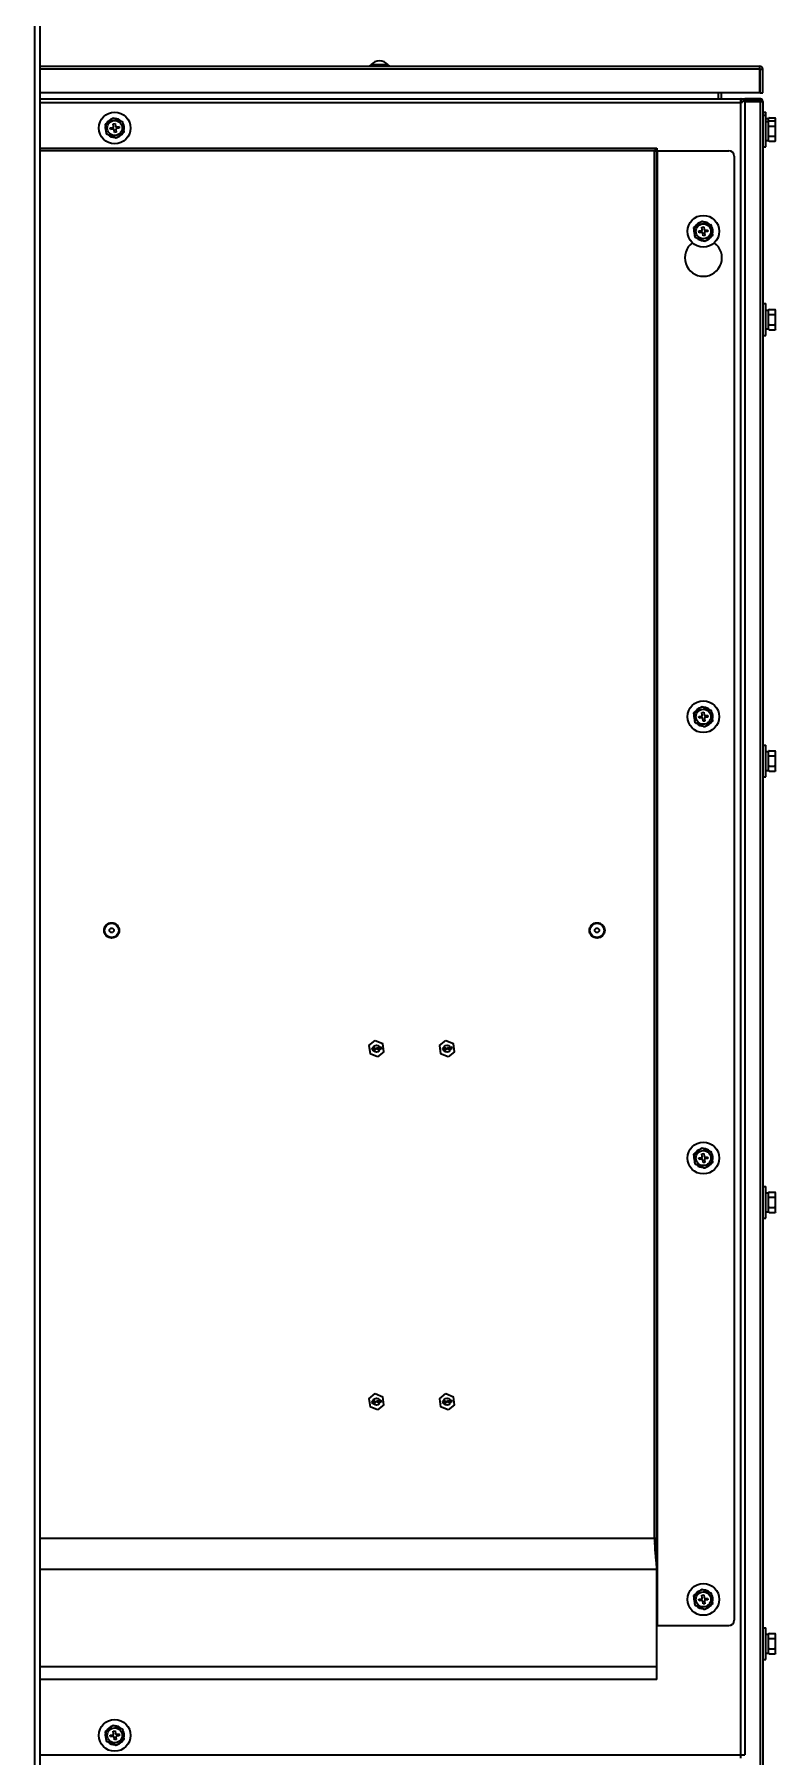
# Model space of a CAD drawing. Header units: millimetres. Extents: x 32496 to 166256, y 3504 to 23939.
# Drawn here: x 42307 to 42727, y 12057 to 13032 of the extents above; entities that cross this region are included whole.
import ezdxf

# ---------------------------------------------------------------- set-up
doc = ezdxf.new("R2010")
doc.units = ezdxf.units.MM
doc.layers.get('0').update_dxf_attribs({"lineweight": 35})

msp = doc.modelspace()

# ---------------------------------------------------------------- linework, layer by layer
at = {"linetype": 'Continuous'}
for p, q in [((42306.64, 13391.575), (42306.64, 10882.575)), ((42309.64, 13391.575), (42309.64, 10882.575)), ((42309.64, 13014.075), (42717.64, 13014.075)), ((42499.661, 13014.909), (42497.295, 13014.909)), ((42504.618, 13014.909), (42499.661, 13014.909)), ((42506.978, 13014.909), (42504.618, 13014.909)), ((42506.985, 13014.909), (42506.978, 13014.909)), ((42717.64, 12999.075), (42717.64, 13014.075)), ((42717.64, 13012.375), (42309.64, 13012.375)), ((42717.84, 12999.075), (42717.84, 13012.375)), ((42717.84, 13012.375), (42719.34, 13012.375)), ((42719.34, 12999.075), (42719.34, 13012.375)), ((42717.64, 12999.075), (42309.64, 12999.075)), ((42309.64, 12995.575), (42706.94, 12995.575)), ((42694.14, 12995.575), (42694.14, 12999.075)), ((42695.64, 12999.075), (42695.64, 12995.575)), ((42706.94, 12993.375), (42706.94, 12995.575)), ((42707.14, 12995.575), (42706.94, 12995.575)), ((42707.066, 12994.375), (42706.94, 12994.375)), ((42706.94, 12994.175), (42707.046, 12994.175)), ((42707.14, 12995.575), (42709.14, 12995.575)), ((42709.14, 12995.575), (42709.14, 12057.575)), ((42717.94, 12995.575), (42709.14, 12995.575)), ((42717.94, 12994.375), (42709.14, 12994.375)), ((42709.14, 12994.175), (42719.34, 12994.175)), ((42717.84, 12999.075), (42719.34, 12999.075)), ((42717.94, 12994.375), (42717.94, 12995.575)), ((42717.94, 11982.075), (42717.94, 12994.175)), ((42719.34, 12994.175), (42719.34, 12873.194)), ((42706.94, 12993.375), (42309.64, 12993.375)), ((42346.817, 12981.311), (42351.414, 12984.803)), ((42351.414, 12984.803), (42356.737, 12982.568)), ((42706.968, 12993.572), (42706.94, 12993.375)), ((42706.94, 12993.375), (42707.031, 12993.433)), ((42706.94, 12057.575), (42706.94, 12993.375)), ((42707.031, 12993.433), (42707.141, 12993.503)), ((42719.34, 12988.075), (42720.94, 12988.075)), ((42719.34, 12986.325), (42720.94, 12986.325)), ((42720.94, 12986.325), (42720.94, 12988.075)), ((42720.94, 12968.325), (42720.94, 12986.325)), ((42720.94, 12984.425), (42722.54, 12984.425)), ((42722.54, 12984.549), (42722.811, 12984.82)), ((42722.54, 12982.799), (42722.54, 12984.549)), ((42722.84, 12984.849), (42726.24, 12984.849)), ((42726.54, 12984.549), (42726.269, 12984.82)), ((42726.54, 12982.799), (42726.54, 12984.549)), ((42347.542, 12975.583), (42346.817, 12981.311)), ((42352.865, 12973.348), (42347.542, 12975.583)), ((42349.597, 12979.257), (42351.085, 12979.446)), ((42349.722, 12978.265), (42349.597, 12979.257)), ((42351.211, 12978.454), (42349.722, 12978.265)), ((42351.33, 12981.493), (42352.322, 12981.618)), ((42351.518, 12980.005), (42351.33, 12981.493)), ((42351.958, 12976.532), (42351.769, 12978.021)), ((42352.95, 12976.658), (42351.958, 12976.532)), ((42352.322, 12981.618), (42352.51, 12980.13)), ((42352.761, 12978.146), (42352.95, 12976.658)), ((42357.463, 12976.84), (42352.865, 12973.348)), ((42353.069, 12979.697), (42354.557, 12979.886)), ((42354.683, 12978.894), (42353.195, 12978.705)), ((42354.557, 12979.886), (42354.683, 12978.894)), ((42357.463, 12976.84), (42356.737, 12982.568)), ((42720.94, 12982.675), (42722.54, 12982.675)), ((42722.54, 12982.799), (42722.811, 12983.07)), ((42722.54, 12971.852), (42722.54, 12982.799)), ((42722.84, 12983.099), (42726.24, 12983.099)), ((42722.84, 12980.168), (42726.24, 12980.168)), ((42722.84, 12974.394), (42726.24, 12974.394)), ((42726.54, 12982.799), (42726.269, 12983.07)), ((42726.54, 12971.852), (42726.54, 12982.799)), ((42309.64, 12967.575), (42659.29, 12967.575)), ((42657.89, 12966.175), (42309.64, 12966.175)), ((42657.948, 12966.267), (42657.89, 12966.175)), ((42657.89, 12180.225), (42657.89, 12966.175)), ((42657.89, 12966.175), (42700.09, 12966.175)), ((42659.29, 12967.575), (42659.29, 12966.375)), ((42659.29, 12100.225), (42659.29, 12966.175)), ((42659.49, 12966.175), (42659.49, 12130.775)), ((42719.34, 12968.325), (42720.94, 12968.325)), ((42720.94, 12971.975), (42722.54, 12971.975)), ((42722.54, 12971.852), (42722.811, 12971.581)), ((42722.84, 12971.552), (42722.811, 12971.581)), ((42722.84, 12971.552), (42726.24, 12971.552)), ((42726.24, 12971.552), (42726.269, 12971.581)), ((42726.54, 12971.852), (42726.269, 12971.581)), ((42703.09, 12963.175), (42703.09, 12133.775)), ((42680.317, 12922.811), (42684.914, 12926.303)), ((42684.914, 12926.303), (42690.237, 12924.068)), ((42681.042, 12917.083), (42680.317, 12922.811)), ((42686.365, 12914.848), (42681.042, 12917.083)), ((42683.097, 12920.757), (42684.585, 12920.946)), ((42683.222, 12919.765), (42683.097, 12920.757)), ((42684.711, 12919.954), (42683.222, 12919.765)), ((42684.83, 12922.993), (42685.822, 12923.118)), ((42685.018, 12921.505), (42684.83, 12922.993)), ((42685.458, 12918.032), (42685.269, 12919.521)), ((42686.45, 12918.158), (42685.458, 12918.032)), ((42685.822, 12923.118), (42686.01, 12921.63)), ((42686.261, 12919.646), (42686.45, 12918.158)), ((42690.963, 12918.34), (42686.365, 12914.848)), ((42686.569, 12921.197), (42688.057, 12921.386)), ((42688.183, 12920.394), (42686.695, 12920.205)), ((42688.057, 12921.386), (42688.183, 12920.394)), ((42690.963, 12918.34), (42690.237, 12924.068)), ((42719.34, 12879.575), (42720.94, 12879.575)), ((42720.94, 12861.575), (42720.94, 12879.575)), ((42719.34, 12873.194), (42719.34, 12867.93)), ((42719.34, 12867.93), (42719.34, 12623.194)), ((42720.94, 12875.925), (42722.54, 12875.925)), ((42722.54, 12876.049), (42722.811, 12876.32)), ((42722.54, 12865.102), (42722.54, 12876.049)), ((42722.84, 12876.349), (42726.24, 12876.349)), ((42722.84, 12873.418), (42726.24, 12873.418)), ((42722.84, 12867.644), (42726.24, 12867.644)), ((42726.54, 12876.049), (42726.269, 12876.32)), ((42726.54, 12865.102), (42726.54, 12876.049)), ((42719.34, 12861.575), (42720.94, 12861.575)), ((42720.94, 12865.225), (42722.54, 12865.225)), ((42722.54, 12865.102), (42722.811, 12864.831)), ((42722.84, 12864.802), (42722.811, 12864.831)), ((42722.84, 12864.802), (42726.24, 12864.802)), ((42726.24, 12864.802), (42726.269, 12864.831)), ((42726.54, 12865.102), (42726.269, 12864.831)), ((42680.317, 12647.811), (42684.914, 12651.303)), ((42681.042, 12642.083), (42680.317, 12647.811)), ((42683.097, 12645.757), (42684.585, 12645.946)), ((42683.222, 12644.765), (42683.097, 12645.757)), ((42684.711, 12644.954), (42683.222, 12644.765)), ((42684.83, 12647.993), (42685.822, 12648.118)), ((42685.018, 12646.505), (42684.83, 12647.993)), ((42684.914, 12651.303), (42690.237, 12649.068)), ((42685.458, 12643.032), (42685.269, 12644.521)), ((42686.45, 12643.158), (42685.458, 12643.032)), ((42685.822, 12648.118), (42686.01, 12646.63)), ((42686.261, 12644.646), (42686.45, 12643.158)), ((42690.963, 12643.34), (42686.365, 12639.848)), ((42686.569, 12646.197), (42688.057, 12646.386)), ((42688.183, 12645.394), (42686.695, 12645.205)), ((42688.057, 12646.386), (42688.183, 12645.394)), ((42690.963, 12643.34), (42690.237, 12649.068)), ((42686.365, 12639.848), (42681.042, 12642.083)), ((42719.34, 12629.575), (42720.94, 12629.575)), ((42719.34, 12623.194), (42719.34, 12617.93)), ((42720.94, 12611.575), (42720.94, 12629.575)), ((42720.94, 12625.925), (42722.54, 12625.925)), ((42722.54, 12626.049), (42722.811, 12626.32)), ((42722.54, 12615.102), (42722.54, 12626.049)), ((42722.84, 12626.349), (42726.24, 12626.349)), ((42722.84, 12623.418), (42726.24, 12623.418)), ((42726.54, 12626.049), (42726.269, 12626.32)), ((42726.54, 12615.102), (42726.54, 12626.049)), ((42719.34, 12617.93), (42719.34, 12373.194)), ((42720.94, 12615.225), (42722.54, 12615.225)), ((42722.54, 12615.102), (42722.811, 12614.831)), ((42722.84, 12614.802), (42722.811, 12614.831)), ((42722.84, 12617.644), (42726.24, 12617.644)), ((42722.84, 12614.802), (42726.24, 12614.802)), ((42726.24, 12614.802), (42726.269, 12614.831)), ((42726.54, 12615.102), (42726.269, 12614.831)), ((42719.34, 12611.575), (42720.94, 12611.575)), ((42496.101, 12459.291), (42499.731, 12462.147)), ((42496.101, 12459.291), (42496.76, 12454.719)), ((42497.834, 12457.607), (42497.803, 12457.473)), ((42497.817, 12457.372), (42497.803, 12457.473)), ((42497.817, 12457.372), (42497.885, 12457.253)), ((42497.894, 12457.719), (42497.834, 12457.607)), ((42497.885, 12457.253), (42497.974, 12457.163)), ((42498.007, 12457.812), (42497.894, 12457.719)), ((42497.93, 12457.466), (42497.944, 12457.545)), ((42497.93, 12457.466), (42497.938, 12457.415)), ((42497.973, 12457.343), (42497.938, 12457.415)), ((42497.944, 12457.545), (42497.983, 12457.628)), ((42498.034, 12457.275), (42497.973, 12457.343)), ((42497.974, 12457.163), (42498.109, 12457.105)), ((42497.983, 12457.628), (42498.05, 12457.69)), ((42498.127, 12457.855), (42498.007, 12457.812)), ((42498.115, 12457.235), (42498.034, 12457.275)), ((42498.05, 12457.69), (42498.145, 12457.729)), ((42498.218, 12457.224), (42498.115, 12457.235)), ((42498.127, 12457.855), (42498.275, 12457.877)), ((42498.293, 12457.751), (42498.145, 12457.729)), ((42498.218, 12457.224), (42498.366, 12457.245)), ((42498.402, 12457.869), (42498.275, 12457.877)), ((42498.293, 12457.751), (42498.396, 12457.74)), ((42498.462, 12457.285), (42498.366, 12457.245)), ((42498.384, 12457.119), (42498.504, 12457.162)), ((42498.396, 12457.74), (42498.477, 12457.7)), ((42498.537, 12457.811), (42498.402, 12457.869)), ((42498.55, 12457.375), (42498.462, 12457.285)), ((42498.477, 12457.7), (42498.542, 12457.606)), ((42498.504, 12457.162), (42498.617, 12457.256)), ((42498.626, 12457.721), (42498.537, 12457.811)), ((42498.69, 12457.627), (42498.542, 12457.606)), ((42498.55, 12457.375), (42498.723, 12457.4)), ((42498.676, 12456.851), (42498.617, 12457.256)), ((42498.69, 12457.627), (42498.626, 12457.721)), ((42498.723, 12457.4), (42498.818, 12456.743)), ((42498.844, 12457.959), (42499.735, 12458.087)), ((42498.862, 12457.833), (42498.844, 12457.959)), ((42499.555, 12457.932), (42498.862, 12457.833)), ((42498.978, 12457.204), (42498.968, 12457.1)), ((42499.017, 12457.287), (42498.978, 12457.204)), ((42499.555, 12457.932), (42499.017, 12457.287)), ((42499.117, 12457.121), (42499.151, 12457.229)), ((42499.151, 12457.229), (42499.753, 12457.961)), ((42499.718, 12457.156), (42499.679, 12457.073)), ((42499.718, 12457.156), (42499.841, 12457.174)), ((42499.731, 12462.147), (42504.019, 12460.432)), ((42499.735, 12458.087), (42499.753, 12457.961)), ((42499.831, 12457.069), (42499.841, 12457.174)), ((42500.02, 12457.69), (42499.999, 12457.661)), ((42499.999, 12457.661), (42500.169, 12457.531)), ((42500.162, 12457.581), (42500.02, 12457.69)), ((42500.169, 12457.531), (42500.042, 12457.358)), ((42500.042, 12457.358), (42500.071, 12457.336)), ((42500.071, 12457.336), (42500.176, 12457.48)), ((42500.136, 12457.758), (42500.186, 12457.765)), ((42500.162, 12457.581), (42500.136, 12457.758)), ((42500.202, 12457.303), (42500.176, 12457.48)), ((42500.186, 12457.765), (42500.211, 12457.588)), ((42500.251, 12457.31), (42500.202, 12457.303)), ((42500.317, 12457.733), (42500.211, 12457.588)), ((42500.218, 12457.538), (42500.345, 12457.711)), ((42500.389, 12457.408), (42500.218, 12457.538)), ((42500.226, 12457.487), (42500.251, 12457.31)), ((42500.226, 12457.487), (42500.368, 12457.379)), ((42500.345, 12457.711), (42500.317, 12457.733)), ((42500.368, 12457.379), (42500.389, 12457.408)), ((42500.528, 12457.841), (42500.776, 12457.876)), ((42500.55, 12457.689), (42500.528, 12457.841)), ((42500.798, 12457.725), (42500.55, 12457.689)), ((42500.725, 12458.23), (42500.873, 12458.251)), ((42500.776, 12457.876), (42500.725, 12458.23)), ((42500.896, 12457.042), (42500.798, 12457.725)), ((42500.873, 12458.251), (42500.924, 12457.898)), ((42500.924, 12457.898), (42501.518, 12457.983)), ((42501.367, 12457.807), (42500.946, 12457.746)), ((42500.946, 12457.746), (42501.015, 12457.266)), ((42501.367, 12457.807), (42501.015, 12457.266)), ((42501.044, 12457.064), (42501.54, 12457.832)), ((42501.518, 12457.983), (42501.54, 12457.832)), ((42501.665, 12458.366), (42501.814, 12458.387)), ((42501.836, 12457.178), (42501.665, 12458.366)), ((42501.814, 12458.387), (42501.948, 12457.452)), ((42502.059, 12457.21), (42501.836, 12457.178)), ((42502.16, 12458.437), (42501.948, 12457.452)), ((42502.059, 12457.21), (42502.277, 12458.325)), ((42502.16, 12458.437), (42502.358, 12458.465)), ((42502.277, 12458.325), (42502.801, 12457.317)), ((42502.839, 12457.58), (42502.358, 12458.465)), ((42502.704, 12458.515), (42502.853, 12458.537)), ((42502.839, 12457.58), (42502.704, 12458.515)), ((42503.024, 12457.349), (42502.801, 12457.317)), ((42502.853, 12458.537), (42503.024, 12457.349)), ((42504.678, 12455.86), (42504.019, 12460.432)), ((42536.101, 12459.291), (42539.731, 12462.147)), ((42536.101, 12459.291), (42536.76, 12454.719)), ((42537.834, 12457.607), (42537.803, 12457.473)), ((42537.817, 12457.372), (42537.803, 12457.473)), ((42537.817, 12457.372), (42537.885, 12457.253)), ((42537.894, 12457.719), (42537.834, 12457.607)), ((42537.885, 12457.253), (42537.974, 12457.163)), ((42538.007, 12457.812), (42537.894, 12457.719)), ((42537.93, 12457.466), (42537.944, 12457.545)), ((42537.93, 12457.466), (42537.938, 12457.415)), ((42537.973, 12457.343), (42537.938, 12457.415)), ((42537.944, 12457.545), (42537.983, 12457.628)), ((42538.034, 12457.275), (42537.973, 12457.343)), ((42537.974, 12457.163), (42538.109, 12457.105)), ((42537.983, 12457.628), (42538.05, 12457.69)), ((42538.127, 12457.855), (42538.007, 12457.812)), ((42538.115, 12457.235), (42538.034, 12457.275)), ((42538.05, 12457.69), (42538.145, 12457.729)), ((42538.218, 12457.224), (42538.115, 12457.235)), ((42538.127, 12457.855), (42538.275, 12457.877)), ((42538.293, 12457.751), (42538.145, 12457.729)), ((42538.218, 12457.224), (42538.366, 12457.245)), ((42538.402, 12457.869), (42538.275, 12457.877)), ((42538.293, 12457.751), (42538.396, 12457.74)), ((42538.462, 12457.285), (42538.366, 12457.245)), ((42538.384, 12457.119), (42538.504, 12457.162)), ((42538.396, 12457.74), (42538.477, 12457.7)), ((42538.537, 12457.811), (42538.402, 12457.869)), ((42538.55, 12457.375), (42538.462, 12457.285)), ((42538.477, 12457.7), (42538.542, 12457.606)), ((42538.504, 12457.162), (42538.617, 12457.256)), ((42538.626, 12457.721), (42538.537, 12457.811)), ((42538.69, 12457.627), (42538.542, 12457.606)), ((42538.55, 12457.375), (42538.723, 12457.4)), ((42538.676, 12456.851), (42538.617, 12457.256)), ((42538.69, 12457.627), (42538.626, 12457.721)), ((42538.723, 12457.4), (42538.818, 12456.743)), ((42538.844, 12457.959), (42539.735, 12458.087)), ((42538.862, 12457.833), (42538.844, 12457.959)), ((42539.555, 12457.932), (42538.862, 12457.833)), ((42538.978, 12457.204), (42538.968, 12457.1)), ((42539.017, 12457.287), (42538.978, 12457.204)), ((42539.555, 12457.932), (42539.017, 12457.287)), ((42539.117, 12457.121), (42539.151, 12457.229)), ((42539.151, 12457.229), (42539.753, 12457.961)), ((42539.718, 12457.156), (42539.679, 12457.073)), ((42539.718, 12457.156), (42539.841, 12457.174)), ((42539.731, 12462.147), (42544.019, 12460.432)), ((42539.735, 12458.087), (42539.753, 12457.961)), ((42539.831, 12457.069), (42539.841, 12457.174)), ((42540.02, 12457.69), (42539.999, 12457.661)), ((42539.999, 12457.661), (42540.169, 12457.531)), ((42540.162, 12457.581), (42540.02, 12457.69)), ((42540.169, 12457.531), (42540.042, 12457.358)), ((42540.042, 12457.358), (42540.071, 12457.336)), ((42540.071, 12457.336), (42540.176, 12457.48)), ((42540.136, 12457.758), (42540.186, 12457.765)), ((42540.162, 12457.581), (42540.136, 12457.758)), ((42540.202, 12457.303), (42540.176, 12457.48)), ((42540.186, 12457.765), (42540.211, 12457.588)), ((42540.251, 12457.31), (42540.202, 12457.303)), ((42540.317, 12457.733), (42540.211, 12457.588)), ((42540.218, 12457.538), (42540.345, 12457.711)), ((42540.389, 12457.408), (42540.218, 12457.538)), ((42540.226, 12457.487), (42540.251, 12457.31)), ((42540.226, 12457.487), (42540.368, 12457.379)), ((42540.345, 12457.711), (42540.317, 12457.733)), ((42540.368, 12457.379), (42540.389, 12457.408)), ((42540.528, 12457.841), (42540.776, 12457.876)), ((42540.55, 12457.689), (42540.528, 12457.841)), ((42540.798, 12457.725), (42540.55, 12457.689)), ((42540.725, 12458.23), (42540.873, 12458.251)), ((42540.776, 12457.876), (42540.725, 12458.23)), ((42540.896, 12457.042), (42540.798, 12457.725)), ((42540.873, 12458.251), (42540.924, 12457.898)), ((42540.924, 12457.898), (42541.518, 12457.983)), ((42541.367, 12457.807), (42540.946, 12457.746)), ((42540.946, 12457.746), (42541.015, 12457.266)), ((42541.367, 12457.807), (42541.015, 12457.266)), ((42541.044, 12457.064), (42541.54, 12457.832)), ((42541.518, 12457.983), (42541.54, 12457.832)), ((42541.665, 12458.366), (42541.814, 12458.387)), ((42541.836, 12457.178), (42541.665, 12458.366)), ((42541.814, 12458.387), (42541.948, 12457.452)), ((42542.059, 12457.21), (42541.836, 12457.178)), ((42542.16, 12458.437), (42541.948, 12457.452)), ((42542.059, 12457.21), (42542.277, 12458.325)), ((42542.16, 12458.437), (42542.358, 12458.465)), ((42542.277, 12458.325), (42542.801, 12457.317)), ((42542.839, 12457.58), (42542.358, 12458.465)), ((42542.704, 12458.515), (42542.853, 12458.537)), ((42542.839, 12457.58), (42542.704, 12458.515)), ((42543.024, 12457.349), (42542.801, 12457.317)), ((42542.853, 12458.537), (42543.024, 12457.349)), ((42544.678, 12455.86), (42544.019, 12460.432)), ((42501.049, 12453.004), (42496.76, 12454.719)), ((42497.958, 12456.748), (42498.676, 12456.851)), ((42497.976, 12456.621), (42497.958, 12456.748)), ((42498.818, 12456.743), (42497.976, 12456.621)), ((42498.109, 12457.105), (42498.236, 12457.097)), ((42498.384, 12457.119), (42498.236, 12457.097)), ((42498.975, 12457.049), (42498.968, 12457.1)), ((42498.975, 12457.049), (42499.015, 12456.952)), ((42499.015, 12456.952), (42499.128, 12456.865)), ((42499.117, 12457.121), (42499.124, 12457.071)), ((42499.184, 12457.002), (42499.124, 12457.071)), ((42499.128, 12456.865), (42499.235, 12456.829)), ((42499.266, 12456.962), (42499.184, 12457.002)), ((42499.235, 12456.829), (42499.387, 12456.825)), ((42499.393, 12456.955), (42499.266, 12456.962)), ((42499.486, 12456.839), (42499.387, 12456.825)), ((42499.393, 12456.955), (42499.492, 12456.969)), ((42499.486, 12456.839), (42499.655, 12456.889)), ((42499.612, 12457.012), (42499.492, 12456.969)), ((42499.679, 12457.073), (42499.612, 12457.012)), ((42499.655, 12456.889), (42499.747, 12456.954)), ((42499.747, 12456.954), (42499.831, 12457.069)), ((42501.044, 12457.064), (42500.896, 12457.042)), ((42504.678, 12455.86), (42501.049, 12453.004)), ((42541.049, 12453.004), (42536.76, 12454.719)), ((42537.958, 12456.748), (42538.676, 12456.851)), ((42537.976, 12456.621), (42537.958, 12456.748)), ((42538.818, 12456.743), (42537.976, 12456.621)), ((42538.109, 12457.105), (42538.236, 12457.097)), ((42538.384, 12457.119), (42538.236, 12457.097)), ((42538.975, 12457.049), (42538.968, 12457.1)), ((42538.975, 12457.049), (42539.015, 12456.952)), ((42539.015, 12456.952), (42539.128, 12456.865)), ((42539.117, 12457.121), (42539.124, 12457.071)), ((42539.184, 12457.002), (42539.124, 12457.071)), ((42539.128, 12456.865), (42539.235, 12456.829)), ((42539.266, 12456.962), (42539.184, 12457.002)), ((42539.235, 12456.829), (42539.387, 12456.825)), ((42539.393, 12456.955), (42539.266, 12456.962)), ((42539.486, 12456.839), (42539.387, 12456.825)), ((42539.393, 12456.955), (42539.492, 12456.969)), ((42539.486, 12456.839), (42539.655, 12456.889)), ((42539.612, 12457.012), (42539.492, 12456.969)), ((42539.679, 12457.073), (42539.612, 12457.012)), ((42539.655, 12456.889), (42539.747, 12456.954)), ((42539.747, 12456.954), (42539.831, 12457.069)), ((42541.044, 12457.064), (42540.896, 12457.042)), ((42544.678, 12455.86), (42541.049, 12453.004)), ((42680.317, 12397.811), (42684.914, 12401.303)), ((42684.914, 12401.303), (42690.237, 12399.068)), ((42690.963, 12393.34), (42690.237, 12399.068)), ((42681.042, 12392.083), (42680.317, 12397.811)), ((42686.365, 12389.848), (42681.042, 12392.083)), ((42683.097, 12395.757), (42684.585, 12395.946)), ((42683.222, 12394.765), (42683.097, 12395.757)), ((42684.711, 12394.954), (42683.222, 12394.765)), ((42684.83, 12397.993), (42685.822, 12398.118)), ((42685.018, 12396.505), (42684.83, 12397.993)), ((42685.458, 12393.032), (42685.269, 12394.521)), ((42686.45, 12393.158), (42685.458, 12393.032)), ((42685.822, 12398.118), (42686.01, 12396.63)), ((42686.261, 12394.646), (42686.45, 12393.158)), ((42690.963, 12393.34), (42686.365, 12389.848)), ((42686.569, 12396.197), (42688.057, 12396.386)), ((42688.183, 12395.394), (42686.695, 12395.205)), ((42688.057, 12396.386), (42688.183, 12395.394)), ((42719.34, 12379.575), (42720.94, 12379.575)), ((42720.94, 12361.575), (42720.94, 12379.575)), ((42719.34, 12373.194), (42719.34, 12367.93)), ((42720.94, 12375.925), (42722.54, 12375.925)), ((42722.54, 12376.049), (42722.811, 12376.32)), ((42722.54, 12365.102), (42722.54, 12376.049)), ((42722.84, 12376.349), (42726.24, 12376.349)), ((42722.84, 12373.418), (42726.24, 12373.418)), ((42726.54, 12376.049), (42726.269, 12376.32)), ((42726.54, 12365.102), (42726.54, 12376.049)), ((42719.34, 12367.93), (42719.34, 12123.194)), ((42719.34, 12361.575), (42720.94, 12361.575)), ((42720.94, 12365.225), (42722.54, 12365.225)), ((42722.54, 12365.102), (42722.811, 12364.831)), ((42722.84, 12364.802), (42722.811, 12364.831)), ((42722.84, 12367.644), (42726.24, 12367.644)), ((42722.84, 12364.802), (42726.24, 12364.802)), ((42726.24, 12364.802), (42726.269, 12364.831)), ((42726.54, 12365.102), (42726.269, 12364.831)), ((42496.101, 12259.291), (42499.731, 12262.147)), ((42499.731, 12262.147), (42504.019, 12260.432)), ((42536.101, 12259.291), (42539.731, 12262.147)), ((42539.731, 12262.147), (42544.019, 12260.432)), ((42496.101, 12259.291), (42496.76, 12254.719)), ((42501.049, 12253.004), (42496.76, 12254.719)), ((42497.834, 12257.607), (42497.803, 12257.473)), ((42497.817, 12257.372), (42497.803, 12257.473)), ((42497.817, 12257.372), (42497.885, 12257.253)), ((42497.894, 12257.719), (42497.834, 12257.607)), ((42497.885, 12257.253), (42497.974, 12257.163)), ((42498.007, 12257.812), (42497.894, 12257.719)), ((42497.93, 12257.466), (42497.944, 12257.545)), ((42497.93, 12257.466), (42497.938, 12257.415)), ((42497.973, 12257.343), (42497.938, 12257.415)), ((42497.944, 12257.545), (42497.983, 12257.628)), ((42497.958, 12256.748), (42498.676, 12256.851)), ((42497.976, 12256.621), (42497.958, 12256.748)), ((42498.034, 12257.275), (42497.973, 12257.343)), ((42497.974, 12257.163), (42498.109, 12257.105)), ((42498.818, 12256.743), (42497.976, 12256.621)), ((42497.983, 12257.628), (42498.05, 12257.69)), ((42498.127, 12257.855), (42498.007, 12257.812)), ((42498.115, 12257.235), (42498.034, 12257.275)), ((42498.05, 12257.69), (42498.145, 12257.729)), ((42498.109, 12257.105), (42498.236, 12257.097)), ((42498.218, 12257.224), (42498.115, 12257.235)), ((42498.127, 12257.855), (42498.275, 12257.877)), ((42498.293, 12257.751), (42498.145, 12257.729)), ((42498.218, 12257.224), (42498.366, 12257.245)), ((42498.384, 12257.119), (42498.236, 12257.097)), ((42498.402, 12257.869), (42498.275, 12257.877)), ((42498.293, 12257.751), (42498.396, 12257.74)), ((42498.462, 12257.285), (42498.366, 12257.245)), ((42498.384, 12257.119), (42498.504, 12257.162)), ((42498.396, 12257.74), (42498.477, 12257.7)), ((42498.537, 12257.811), (42498.402, 12257.869)), ((42498.55, 12257.375), (42498.462, 12257.285)), ((42498.477, 12257.7), (42498.542, 12257.606)), ((42498.504, 12257.162), (42498.617, 12257.256)), ((42498.626, 12257.721), (42498.537, 12257.811)), ((42498.69, 12257.627), (42498.542, 12257.606)), ((42498.55, 12257.375), (42498.723, 12257.4)), ((42498.676, 12256.851), (42498.617, 12257.256)), ((42498.69, 12257.627), (42498.626, 12257.721)), ((42498.723, 12257.4), (42498.818, 12256.743)), ((42498.844, 12257.959), (42499.735, 12258.087)), ((42498.862, 12257.833), (42498.844, 12257.959)), ((42499.555, 12257.932), (42498.862, 12257.833)), ((42498.978, 12257.204), (42498.968, 12257.1)), ((42498.975, 12257.049), (42498.968, 12257.1)), ((42498.975, 12257.049), (42499.015, 12256.952)), ((42499.017, 12257.287), (42498.978, 12257.204)), ((42499.015, 12256.952), (42499.128, 12256.865)), ((42499.555, 12257.932), (42499.017, 12257.287)), ((42499.117, 12257.121), (42499.151, 12257.229)), ((42499.117, 12257.121), (42499.124, 12257.071)), ((42499.184, 12257.002), (42499.124, 12257.071)), ((42499.128, 12256.865), (42499.235, 12256.829)), ((42499.151, 12257.229), (42499.753, 12257.961)), ((42499.266, 12256.962), (42499.184, 12257.002)), ((42499.235, 12256.829), (42499.387, 12256.825)), ((42499.393, 12256.955), (42499.266, 12256.962)), ((42499.486, 12256.839), (42499.387, 12256.825)), ((42499.393, 12256.955), (42499.492, 12256.969)), ((42499.486, 12256.839), (42499.655, 12256.889)), ((42499.612, 12257.012), (42499.492, 12256.969)), ((42499.679, 12257.073), (42499.612, 12257.012)), ((42499.655, 12256.889), (42499.747, 12256.954)), ((42499.718, 12257.156), (42499.679, 12257.073)), ((42499.718, 12257.156), (42499.841, 12257.174)), ((42499.735, 12258.087), (42499.753, 12257.961)), ((42499.747, 12256.954), (42499.831, 12257.069)), ((42499.831, 12257.069), (42499.841, 12257.174)), ((42500.02, 12257.69), (42499.999, 12257.661)), ((42499.999, 12257.661), (42500.169, 12257.531)), ((42500.162, 12257.581), (42500.02, 12257.69)), ((42500.169, 12257.531), (42500.042, 12257.358)), ((42500.042, 12257.358), (42500.071, 12257.336)), ((42500.071, 12257.336), (42500.176, 12257.48)), ((42500.136, 12257.758), (42500.186, 12257.765)), ((42500.162, 12257.581), (42500.136, 12257.758)), ((42500.202, 12257.303), (42500.176, 12257.48)), ((42500.186, 12257.765), (42500.211, 12257.588)), ((42500.251, 12257.31), (42500.202, 12257.303)), ((42500.317, 12257.733), (42500.211, 12257.588)), ((42500.218, 12257.538), (42500.345, 12257.711)), ((42500.389, 12257.408), (42500.218, 12257.538)), ((42500.226, 12257.487), (42500.251, 12257.31)), ((42500.226, 12257.487), (42500.368, 12257.379)), ((42500.345, 12257.711), (42500.317, 12257.733)), ((42500.368, 12257.379), (42500.389, 12257.408)), ((42500.528, 12257.841), (42500.776, 12257.876)), ((42500.55, 12257.689), (42500.528, 12257.841)), ((42500.798, 12257.725), (42500.55, 12257.689)), ((42500.725, 12258.23), (42500.873, 12258.251)), ((42500.776, 12257.876), (42500.725, 12258.23)), ((42500.896, 12257.042), (42500.798, 12257.725)), ((42500.873, 12258.251), (42500.924, 12257.898)), ((42501.044, 12257.064), (42500.896, 12257.042)), ((42500.924, 12257.898), (42501.518, 12257.983)), ((42501.367, 12257.807), (42500.946, 12257.746)), ((42500.946, 12257.746), (42501.015, 12257.266)), ((42501.367, 12257.807), (42501.015, 12257.266)), ((42501.044, 12257.064), (42501.54, 12257.832)), ((42504.678, 12255.86), (42501.049, 12253.004)), ((42501.518, 12257.983), (42501.54, 12257.832)), ((42501.665, 12258.366), (42501.814, 12258.387)), ((42501.836, 12257.178), (42501.665, 12258.366)), ((42501.814, 12258.387), (42501.948, 12257.452)), ((42502.059, 12257.21), (42501.836, 12257.178)), ((42502.16, 12258.437), (42501.948, 12257.452)), ((42502.059, 12257.21), (42502.277, 12258.325)), ((42502.16, 12258.437), (42502.358, 12258.465)), ((42502.277, 12258.325), (42502.801, 12257.317)), ((42502.839, 12257.58), (42502.358, 12258.465)), ((42502.704, 12258.515), (42502.853, 12258.537)), ((42502.839, 12257.58), (42502.704, 12258.515)), ((42503.024, 12257.349), (42502.801, 12257.317)), ((42502.853, 12258.537), (42503.024, 12257.349)), ((42504.678, 12255.86), (42504.019, 12260.432)), ((42536.101, 12259.291), (42536.76, 12254.719)), ((42541.049, 12253.004), (42536.76, 12254.719)), ((42537.834, 12257.607), (42537.803, 12257.473)), ((42537.817, 12257.372), (42537.803, 12257.473)), ((42537.817, 12257.372), (42537.885, 12257.253)), ((42537.894, 12257.719), (42537.834, 12257.607)), ((42537.885, 12257.253), (42537.974, 12257.163)), ((42538.007, 12257.812), (42537.894, 12257.719)), ((42537.93, 12257.466), (42537.944, 12257.545)), ((42537.93, 12257.466), (42537.938, 12257.415)), ((42537.973, 12257.343), (42537.938, 12257.415)), ((42537.944, 12257.545), (42537.983, 12257.628)), ((42537.958, 12256.748), (42538.676, 12256.851)), ((42537.976, 12256.621), (42537.958, 12256.748)), ((42538.034, 12257.275), (42537.973, 12257.343)), ((42537.974, 12257.163), (42538.109, 12257.105)), ((42538.818, 12256.743), (42537.976, 12256.621)), ((42537.983, 12257.628), (42538.05, 12257.69)), ((42538.127, 12257.855), (42538.007, 12257.812)), ((42538.115, 12257.235), (42538.034, 12257.275)), ((42538.05, 12257.69), (42538.145, 12257.729)), ((42538.109, 12257.105), (42538.236, 12257.097)), ((42538.218, 12257.224), (42538.115, 12257.235)), ((42538.127, 12257.855), (42538.275, 12257.877)), ((42538.293, 12257.751), (42538.145, 12257.729)), ((42538.218, 12257.224), (42538.366, 12257.245)), ((42538.384, 12257.119), (42538.236, 12257.097)), ((42538.402, 12257.869), (42538.275, 12257.877)), ((42538.293, 12257.751), (42538.396, 12257.74)), ((42538.462, 12257.285), (42538.366, 12257.245)), ((42538.384, 12257.119), (42538.504, 12257.162)), ((42538.396, 12257.74), (42538.477, 12257.7)), ((42538.537, 12257.811), (42538.402, 12257.869)), ((42538.55, 12257.375), (42538.462, 12257.285)), ((42538.477, 12257.7), (42538.542, 12257.606)), ((42538.504, 12257.162), (42538.617, 12257.256)), ((42538.626, 12257.721), (42538.537, 12257.811)), ((42538.69, 12257.627), (42538.542, 12257.606)), ((42538.55, 12257.375), (42538.723, 12257.4)), ((42538.676, 12256.851), (42538.617, 12257.256)), ((42538.69, 12257.627), (42538.626, 12257.721)), ((42538.723, 12257.4), (42538.818, 12256.743)), ((42538.844, 12257.959), (42539.735, 12258.087)), ((42538.862, 12257.833), (42538.844, 12257.959)), ((42539.555, 12257.932), (42538.862, 12257.833)), ((42538.978, 12257.204), (42538.968, 12257.1)), ((42538.975, 12257.049), (42538.968, 12257.1)), ((42538.975, 12257.049), (42539.015, 12256.952)), ((42539.017, 12257.287), (42538.978, 12257.204)), ((42539.015, 12256.952), (42539.128, 12256.865)), ((42539.555, 12257.932), (42539.017, 12257.287)), ((42539.117, 12257.121), (42539.151, 12257.229)), ((42539.117, 12257.121), (42539.124, 12257.071)), ((42539.184, 12257.002), (42539.124, 12257.071)), ((42539.128, 12256.865), (42539.235, 12256.829)), ((42539.151, 12257.229), (42539.753, 12257.961)), ((42539.266, 12256.962), (42539.184, 12257.002)), ((42539.235, 12256.829), (42539.387, 12256.825)), ((42539.393, 12256.955), (42539.266, 12256.962)), ((42539.486, 12256.839), (42539.387, 12256.825)), ((42539.393, 12256.955), (42539.492, 12256.969)), ((42539.486, 12256.839), (42539.655, 12256.889)), ((42539.612, 12257.012), (42539.492, 12256.969)), ((42539.679, 12257.073), (42539.612, 12257.012)), ((42539.655, 12256.889), (42539.747, 12256.954)), ((42539.718, 12257.156), (42539.679, 12257.073)), ((42539.718, 12257.156), (42539.841, 12257.174)), ((42539.735, 12258.087), (42539.753, 12257.961)), ((42539.747, 12256.954), (42539.831, 12257.069)), ((42539.831, 12257.069), (42539.841, 12257.174)), ((42540.02, 12257.69), (42539.999, 12257.661)), ((42539.999, 12257.661), (42540.169, 12257.531)), ((42540.162, 12257.581), (42540.02, 12257.69)), ((42540.169, 12257.531), (42540.042, 12257.358)), ((42540.042, 12257.358), (42540.071, 12257.336)), ((42540.071, 12257.336), (42540.176, 12257.48)), ((42540.136, 12257.758), (42540.186, 12257.765)), ((42540.162, 12257.581), (42540.136, 12257.758)), ((42540.202, 12257.303), (42540.176, 12257.48)), ((42540.186, 12257.765), (42540.211, 12257.588)), ((42540.251, 12257.31), (42540.202, 12257.303)), ((42540.317, 12257.733), (42540.211, 12257.588)), ((42540.218, 12257.538), (42540.345, 12257.711)), ((42540.389, 12257.408), (42540.218, 12257.538)), ((42540.226, 12257.487), (42540.251, 12257.31)), ((42540.226, 12257.487), (42540.368, 12257.379)), ((42540.345, 12257.711), (42540.317, 12257.733)), ((42540.368, 12257.379), (42540.389, 12257.408)), ((42540.528, 12257.841), (42540.776, 12257.876)), ((42540.55, 12257.689), (42540.528, 12257.841)), ((42540.798, 12257.725), (42540.55, 12257.689)), ((42540.725, 12258.23), (42540.873, 12258.251)), ((42540.776, 12257.876), (42540.725, 12258.23)), ((42540.896, 12257.042), (42540.798, 12257.725)), ((42540.873, 12258.251), (42540.924, 12257.898)), ((42541.044, 12257.064), (42540.896, 12257.042)), ((42540.924, 12257.898), (42541.518, 12257.983)), ((42541.367, 12257.807), (42540.946, 12257.746)), ((42540.946, 12257.746), (42541.015, 12257.266)), ((42541.367, 12257.807), (42541.015, 12257.266)), ((42541.044, 12257.064), (42541.54, 12257.832)), ((42544.678, 12255.86), (42541.049, 12253.004)), ((42541.518, 12257.983), (42541.54, 12257.832)), ((42541.665, 12258.366), (42541.814, 12258.387)), ((42541.836, 12257.178), (42541.665, 12258.366)), ((42541.814, 12258.387), (42541.948, 12257.452)), ((42542.059, 12257.21), (42541.836, 12257.178)), ((42542.16, 12258.437), (42541.948, 12257.452)), ((42542.059, 12257.21), (42542.277, 12258.325)), ((42542.16, 12258.437), (42542.358, 12258.465)), ((42542.277, 12258.325), (42542.801, 12257.317)), ((42542.839, 12257.58), (42542.358, 12258.465)), ((42542.704, 12258.515), (42542.853, 12258.537)), ((42542.839, 12257.58), (42542.704, 12258.515)), ((42543.024, 12257.349), (42542.801, 12257.317)), ((42542.853, 12258.537), (42543.024, 12257.349)), ((42544.678, 12255.86), (42544.019, 12260.432)), ((42309.64, 12180.225), (42657.89, 12180.225)), ((42657.89, 12180.225), (42657.891, 12180.211)), ((42657.89, 12180.225), (42657.891, 12180.211)), ((42657.89, 12180.225), (42659.29, 12180.225)), ((42658.09, 12180.225), (42658.09, 12177.563)), ((42659.29, 12162.547), (42309.64, 12162.547)), ((42680.317, 12147.811), (42684.914, 12151.303)), ((42681.042, 12142.083), (42680.317, 12147.811)), ((42683.097, 12145.757), (42684.585, 12145.946)), ((42683.222, 12144.765), (42683.097, 12145.757)), ((42684.83, 12147.993), (42685.822, 12148.118)), ((42685.018, 12146.505), (42684.83, 12147.993)), ((42684.914, 12151.303), (42690.237, 12149.068)), ((42685.822, 12148.118), (42686.01, 12146.63)), ((42686.569, 12146.197), (42688.057, 12146.386)), ((42688.183, 12145.394), (42686.695, 12145.205)), ((42688.057, 12146.386), (42688.183, 12145.394)), ((42690.963, 12143.34), (42690.237, 12149.068)), ((42686.365, 12139.848), (42681.042, 12142.083)), ((42684.711, 12144.954), (42683.222, 12144.765)), ((42685.458, 12143.032), (42685.269, 12144.521)), ((42686.45, 12143.158), (42685.458, 12143.032)), ((42686.261, 12144.646), (42686.45, 12143.158)), ((42690.963, 12143.34), (42686.365, 12139.848)), ((42659.29, 12130.775), (42700.09, 12130.775)), ((42719.34, 12129.575), (42720.94, 12129.575)), ((42720.94, 12111.575), (42720.94, 12129.575)), ((42720.94, 12125.925), (42722.54, 12125.925)), ((42722.54, 12126.049), (42722.811, 12126.32)), ((42722.54, 12115.102), (42722.54, 12126.049)), ((42722.84, 12126.349), (42726.24, 12126.349)), ((42726.54, 12126.049), (42726.269, 12126.32)), ((42726.54, 12115.102), (42726.54, 12126.049)), ((42719.34, 12123.194), (42719.34, 12117.93)), ((42719.34, 12117.93), (42719.34, 11982.075)), ((42722.84, 12123.418), (42726.24, 12123.418)), ((42722.84, 12117.644), (42726.24, 12117.644)), ((42309.64, 12107.547), (42659.29, 12107.547)), ((42719.34, 12111.575), (42720.94, 12111.575)), ((42720.94, 12115.225), (42722.54, 12115.225)), ((42722.54, 12115.102), (42722.811, 12114.831)), ((42722.84, 12114.802), (42722.811, 12114.831)), ((42722.84, 12114.802), (42726.24, 12114.802)), ((42726.24, 12114.802), (42726.269, 12114.831)), ((42726.54, 12115.102), (42726.269, 12114.831)), ((42659.29, 12100.225), (42309.64, 12100.225)), ((42346.817, 12070.811), (42351.414, 12074.303)), ((42347.542, 12065.083), (42346.817, 12070.811)), ((42349.597, 12068.757), (42351.085, 12068.946)), ((42349.722, 12067.765), (42349.597, 12068.757)), ((42351.211, 12067.954), (42349.722, 12067.765)), ((42351.33, 12070.993), (42352.322, 12071.118)), ((42351.518, 12069.505), (42351.33, 12070.993)), ((42351.414, 12074.303), (42356.737, 12072.068)), ((42351.958, 12066.032), (42351.769, 12067.521)), ((42352.322, 12071.118), (42352.51, 12069.63)), ((42352.761, 12067.646), (42352.95, 12066.158)), ((42353.069, 12069.197), (42354.557, 12069.386)), ((42354.683, 12068.394), (42353.195, 12068.205)), ((42354.557, 12069.386), (42354.683, 12068.394)), ((42357.463, 12066.34), (42356.737, 12072.068)), ((42309.64, 12057.575), (42706.94, 12057.575)), ((42352.865, 12062.848), (42347.542, 12065.083)), ((42352.95, 12066.158), (42351.958, 12066.032)), ((42357.463, 12066.34), (42352.865, 12062.848)), ((42706.94, 12055.575), (42706.94, 12057.575)), ((42706.94, 12057.575), (42709.14, 12057.575))]:
    msp.add_line(p, q, dxfattribs=at)
for centre, radius in [((42352.14, 12979.075), 9), ((42352.14, 12979.075), 4.25), ((42685.64, 12920.575), 9), ((42685.64, 12920.575), 4.25), ((42685.64, 12645.575), 9), ((42685.64, 12645.575), 4.25), ((42350.39, 12524.575), 4.328), ((42350.39, 12524.575), 4), ((42350.39, 12524.575), 1.3), ((42625.39, 12524.575), 4.328), ((42625.39, 12524.575), 4), ((42625.39, 12524.575), 1.3), ((42500.39, 12457.575), 2), ((42540.39, 12457.575), 2), ((42685.64, 12395.575), 9), ((42685.64, 12395.575), 4.25), ((42500.39, 12257.575), 2), ((42540.39, 12257.575), 2), ((42685.64, 12145.575), 9), ((42685.64, 12145.575), 4.25), ((42352.14, 12068.575), 9), ((42352.14, 12068.575), 4.25)]:
    msp.add_circle(centre, radius, dxfattribs=at)
for centre, radius, start, end in [((42495.432, 13016.575), 2.5, 270, 318.189685), ((42502.14, 13010.575), 6.5, 41.810315, 138.189685), ((42508.848, 13016.575), 2.5, 221.810315, 270), ((42717.64, 13012.375), 1.7, 0, 90), ((42717.64, 13012.375), 0.2, 0, 90), ((42717.94, 12994.175), 1.4, 0, 90), ((42717.94, 12994.175), 0.2, 0, 90), ((42352.14, 12979.075), 5.35, 106.378744, 148.058131), ((42352.14, 12979.075), 5.474, 91.225991, 103.210885), ((42352.14, 12979.075), 5.35, 46.378744, 88.058131), ((42725.355, 12982.258), 3.607, 140.864103, 141.289719), ((42726.676, 12981.07), 5.384, 135.434774, 135.875446), ((42722.402, 12981.069), 5.386, 44.124568, 44.565238), ((42723.726, 12982.259), 3.606, 38.710278, 39.133907), ((42352.14, 12979.075), 5.35, 166.378744, 208.058131), ((42352.14, 12979.075), 5.474, 151.225991, 163.210885), ((42352.14, 12979.075), 5.474, 211.225991, 223.210885), ((42352.14, 12979.075), 5.35, 226.378744, 268.058131), ((42351.022, 12979.942), 0.5, 277.218438, 7.218438), ((42351.273, 12977.958), 0.5, 7.218438, 97.218438), ((42353.006, 12980.193), 0.5, 187.218438, 277.218438), ((42353.257, 12978.209), 0.5, 97.218438, 187.218438), ((42352.14, 12979.075), 5.35, 286.378744, 328.058131), ((42352.14, 12979.075), 5.474, 31.225991, 43.210885), ((42352.14, 12979.075), 5.35, 346.378744, 28.058131), ((42352.14, 12979.075), 5.474, 331.225991, 343.210885), ((42725.355, 12980.508), 3.607, 140.864103, 141.289719), ((42726.676, 12979.32), 5.384, 135.434774, 135.875446), ((42722.402, 12979.319), 5.386, 44.124568, 44.565238), ((42723.726, 12980.509), 3.606, 38.710278, 39.133907), ((42352.14, 12979.075), 5.474, 271.225991, 283.210885), ((42666.636, 12927.351), 39.797, 102.413191, 102.695168), ((42686.918, 12947.795), 34.358, 147.261885, 147.478582), ((42700.09, 12963.175), 3, 0, 90), ((42685.64, 12920.575), 5.35, 106.378744, 148.058131), ((42685.64, 12920.575), 5.474, 91.225991, 103.210885), ((42685.64, 12920.575), 5.35, 46.378744, 88.058131), ((42685.64, 12920.575), 5.35, 166.378744, 208.058131), ((42685.64, 12920.575), 5.474, 151.225991, 163.210885), ((42685.64, 12920.575), 5.474, 211.225991, 223.210885), ((42685.64, 12920.575), 5.35, 226.378744, 268.058131), ((42684.522, 12921.442), 0.5, 277.218438, 7.218438), ((42684.773, 12919.458), 0.5, 7.218438, 97.218438), ((42686.506, 12921.693), 0.5, 187.218438, 277.218438), ((42686.757, 12919.709), 0.5, 97.218438, 187.218438), ((42685.64, 12920.575), 5.35, 286.378744, 328.058131), ((42685.64, 12920.575), 5.474, 31.225991, 43.210885), ((42685.64, 12920.575), 5.35, 346.378744, 28.058131), ((42685.64, 12920.575), 5.474, 331.225991, 343.210885), ((42685.64, 12905.575), 10.5, 126.087642, 53.95647), ((42685.64, 12920.575), 5.474, 271.225991, 283.210885), ((42725.355, 12873.758), 3.607, 140.864103, 141.289719), ((42726.676, 12872.57), 5.384, 135.434774, 135.875446), ((42722.402, 12872.569), 5.386, 44.124568, 44.565238), ((42723.726, 12873.759), 3.606, 38.710278, 39.133907), ((42685.64, 12645.575), 5.35, 166.378744, 208.058131), ((42685.64, 12645.575), 5.474, 151.225991, 163.210885), ((42685.64, 12645.575), 5.474, 211.225991, 223.210885), ((42685.64, 12645.575), 5.35, 106.378744, 148.058131), ((42685.64, 12645.575), 5.474, 91.225991, 103.210885), ((42684.522, 12646.442), 0.5, 277.218438, 7.218438), ((42684.773, 12644.458), 0.5, 7.218438, 97.218438), ((42685.64, 12645.575), 5.35, 46.378744, 88.058131), ((42686.506, 12646.693), 0.5, 187.218438, 277.218438), ((42686.757, 12644.709), 0.5, 97.218438, 187.218438), ((42685.64, 12645.575), 5.35, 286.378744, 328.058131), ((42685.64, 12645.575), 5.474, 31.225991, 43.210885), ((42685.64, 12645.575), 5.35, 346.378744, 28.058131), ((42685.64, 12645.575), 5.474, 331.225991, 343.210885), ((42685.64, 12645.575), 5.35, 226.378744, 268.058131), ((42685.64, 12645.575), 5.474, 271.225991, 283.210885), ((42725.355, 12623.758), 3.607, 140.864103, 141.289719), ((42726.676, 12622.57), 5.384, 135.434774, 135.875446), ((42722.402, 12622.569), 5.386, 44.124568, 44.565238), ((42723.726, 12623.759), 3.606, 38.710278, 39.133907), ((42685.64, 12395.575), 5.35, 106.378744, 148.058131), ((42685.64, 12395.575), 5.474, 91.225991, 103.210885), ((42685.64, 12395.575), 5.35, 46.378744, 88.058131), ((42685.64, 12395.575), 5.474, 31.225991, 43.210885), ((42685.64, 12395.575), 5.35, 166.378744, 208.058131), ((42685.64, 12395.575), 5.474, 151.225991, 163.210885), ((42685.64, 12395.575), 5.474, 211.225991, 223.210885), ((42685.64, 12395.575), 5.35, 226.378744, 268.058131), ((42684.522, 12396.442), 0.5, 277.218438, 7.218438), ((42684.773, 12394.458), 0.5, 7.218438, 97.218438), ((42685.64, 12395.575), 5.474, 271.225991, 283.210885), ((42686.506, 12396.693), 0.5, 187.218438, 277.218438), ((42686.757, 12394.709), 0.5, 97.218438, 187.218438), ((42685.64, 12395.575), 5.35, 286.378744, 328.058131), ((42685.64, 12395.575), 5.35, 346.378744, 28.058131), ((42685.64, 12395.575), 5.474, 331.225991, 343.210885), ((42725.355, 12373.758), 3.607, 140.864103, 141.289719), ((42726.676, 12372.57), 5.384, 135.434774, 135.875446), ((42722.402, 12372.569), 5.386, 44.124568, 44.565238), ((42723.726, 12373.759), 3.606, 38.710278, 39.133907), ((42685.64, 12145.575), 5.35, 166.378744, 208.058131), ((42685.64, 12145.575), 5.474, 151.225991, 163.210885), ((42685.64, 12145.575), 5.35, 106.378744, 148.058131), ((42685.64, 12145.575), 5.474, 91.225991, 103.210885), ((42684.522, 12146.442), 0.5, 277.218438, 7.218438), ((42685.64, 12145.575), 5.35, 46.378744, 88.058131), ((42686.506, 12146.693), 0.5, 187.218438, 277.218438), ((42686.757, 12144.709), 0.5, 97.218438, 187.218438), ((42685.64, 12145.575), 5.474, 31.225991, 43.210885), ((42685.64, 12145.575), 5.35, 346.378744, 28.058131), ((42685.64, 12145.575), 5.474, 211.225991, 223.210885), ((42685.64, 12145.575), 5.35, 226.378744, 268.058131), ((42684.773, 12144.458), 0.5, 7.218438, 97.218438), ((42685.64, 12145.575), 5.474, 271.225991, 283.210885), ((42685.64, 12145.575), 5.35, 286.378744, 328.058131), ((42685.64, 12145.575), 5.474, 331.225991, 343.210885), ((42700.09, 12133.775), 3, 270, 0), ((42725.355, 12123.758), 3.607, 140.864103, 141.289719), ((42726.676, 12122.57), 5.384, 135.434774, 135.875446), ((42722.402, 12122.569), 5.386, 44.124568, 44.565238), ((42723.726, 12123.759), 3.606, 38.710278, 39.133907), ((42352.14, 12068.575), 5.35, 166.378744, 208.058131), ((42352.14, 12068.575), 5.474, 151.225991, 163.210885), ((42352.14, 12068.575), 5.35, 106.378744, 148.058131), ((42352.14, 12068.575), 5.474, 91.225991, 103.210885), ((42351.022, 12069.442), 0.5, 277.218438, 7.218438), ((42351.273, 12067.458), 0.5, 7.218438, 97.218438), ((42352.14, 12068.575), 5.35, 46.378744, 88.058131), ((42353.006, 12069.693), 0.5, 187.218438, 277.218438), ((42353.257, 12067.709), 0.5, 97.218438, 187.218438), ((42352.14, 12068.575), 5.474, 31.225991, 43.210885), ((42352.14, 12068.575), 5.35, 346.378744, 28.058131), ((42352.14, 12068.575), 5.474, 331.225991, 343.210885), ((42352.14, 12068.575), 5.474, 211.225991, 223.210885), ((42352.14, 12068.575), 5.35, 226.378744, 268.058131), ((42352.14, 12068.575), 5.474, 271.225991, 283.210885), ((42352.14, 12068.575), 5.35, 286.378744, 328.058131)]:
    msp.add_arc(centre, radius, start, end, dxfattribs=at)
for points, knots in [([(42707.14, 12995.575), (42707.14, 12995.241), (42707.104, 12994.57), (42707.015, 12993.905), (42706.968, 12993.572)], [0, 0, 0, 0, 0.4984287, 1, 1, 1, 1]), ([(42707.141, 12993.503), (42707.403, 12993.671), (42707.896, 12993.991), (42708.459, 12994.422), (42708.807, 12994.783), (42708.994, 12995.042), (42709.112, 12995.306), (42709.14, 12995.488), (42709.14, 12995.575)], [0, 0, 0, 0, 0.3138382, 0.5917676, 0.711433, 0.8175354, 0.9121548, 1, 1, 1, 1]), ([(42722.557, 12984.535), (42722.576, 12984.559), (42722.658, 12984.656), (42722.744, 12984.75), (42722.811, 12984.819)], [0, 0, 0, 0, 0.2454974, 1, 1, 1, 1]), ([(42726.523, 12984.535), (42726.503, 12984.559), (42726.422, 12984.656), (42726.336, 12984.75), (42726.269, 12984.819)], [0, 0, 0, 0, 0.2454956, 1, 1, 1, 1]), ([(42722.84, 12980.168), (42722.813, 12980.195), (42722.709, 12980.303), (42722.61, 12980.416), (42722.54, 12980.503)], [0, 0, 0, 0, 0.2552107, 1, 1, 1, 1]), ([(42722.54, 12974.07), (42722.563, 12974.097), (42722.658, 12974.21), (42722.76, 12974.316), (42722.84, 12974.394)], [0, 0, 0, 0, 0.2444076, 1, 1, 1, 1]), ([(42722.557, 12982.785), (42722.576, 12982.809), (42722.658, 12982.907), (42722.744, 12983), (42722.811, 12983.069)], [0, 0, 0, 0, 0.2454974, 1, 1, 1, 1]), ([(42726.24, 12980.168), (42726.267, 12980.195), (42726.371, 12980.303), (42726.47, 12980.416), (42726.54, 12980.503)], [0, 0, 0, 0, 0.2552115, 1, 1, 1, 1]), ([(42726.54, 12974.07), (42726.517, 12974.097), (42726.421, 12974.21), (42726.319, 12974.316), (42726.24, 12974.394)], [0, 0, 0, 0, 0.2444076, 1, 1, 1, 1]), ([(42726.523, 12982.785), (42726.503, 12982.809), (42726.422, 12982.906), (42726.336, 12983), (42726.269, 12983.069)], [0, 0, 0, 0, 0.2454956, 1, 1, 1, 1]), ([(42659.29, 12967.575), (42659.236, 12967.575), (42659.125, 12967.559), (42658.963, 12967.489), (42658.804, 12967.379), (42658.582, 12967.172), (42658.317, 12966.833), (42658.121, 12966.536), (42658.018, 12966.376)], [0, 0, 0, 0, 0.0885428, 0.1839759, 0.289824, 0.408828, 0.6855262, 1, 1, 1, 1]), ([(42658.081, 12966.218), (42658.281, 12966.262), (42658.681, 12966.343), (42659.088, 12966.375), (42659.29, 12966.375)], [0, 0, 0, 0, 0.5039612, 1, 1, 1, 1]), ([(42722.811, 12971.581), (42722.786, 12971.605), (42722.693, 12971.701), (42722.603, 12971.8), (42722.54, 12971.877)], [0, 0, 0, 0, 0.2550615, 1, 1, 1, 1]), ([(42726.269, 12971.581), (42726.293, 12971.605), (42726.387, 12971.701), (42726.476, 12971.8), (42726.54, 12971.877)], [0, 0, 0, 0, 0.2550625, 1, 1, 1, 1]), ([(42722.84, 12873.418), (42722.813, 12873.445), (42722.709, 12873.553), (42722.61, 12873.666), (42722.54, 12873.753)], [0, 0, 0, 0, 0.2552107, 1, 1, 1, 1]), ([(42722.54, 12867.32), (42722.563, 12867.347), (42722.658, 12867.46), (42722.76, 12867.566), (42722.84, 12867.644)], [0, 0, 0, 0, 0.2444076, 1, 1, 1, 1]), ([(42722.557, 12876.035), (42722.576, 12876.059), (42722.658, 12876.156), (42722.744, 12876.25), (42722.811, 12876.319)], [0, 0, 0, 0, 0.2454974, 1, 1, 1, 1]), ([(42726.24, 12873.418), (42726.267, 12873.445), (42726.371, 12873.553), (42726.47, 12873.666), (42726.54, 12873.753)], [0, 0, 0, 0, 0.2552115, 1, 1, 1, 1]), ([(42726.54, 12867.32), (42726.517, 12867.347), (42726.421, 12867.46), (42726.319, 12867.566), (42726.24, 12867.644)], [0, 0, 0, 0, 0.2444076, 1, 1, 1, 1]), ([(42726.523, 12876.035), (42726.503, 12876.059), (42726.422, 12876.156), (42726.336, 12876.25), (42726.269, 12876.319)], [0, 0, 0, 0, 0.2454956, 1, 1, 1, 1]), ([(42722.811, 12864.831), (42722.786, 12864.855), (42722.693, 12864.951), (42722.603, 12865.05), (42722.54, 12865.127)], [0, 0, 0, 0, 0.2550615, 1, 1, 1, 1]), ([(42726.269, 12864.831), (42726.293, 12864.855), (42726.387, 12864.951), (42726.476, 12865.05), (42726.54, 12865.127)], [0, 0, 0, 0, 0.2550625, 1, 1, 1, 1]), ([(42722.84, 12623.418), (42722.813, 12623.445), (42722.709, 12623.553), (42722.61, 12623.666), (42722.54, 12623.753)], [0, 0, 0, 0, 0.2552107, 1, 1, 1, 1]), ([(42722.557, 12626.035), (42722.576, 12626.059), (42722.658, 12626.156), (42722.744, 12626.25), (42722.811, 12626.319)], [0, 0, 0, 0, 0.2454974, 1, 1, 1, 1]), ([(42726.24, 12623.418), (42726.267, 12623.445), (42726.371, 12623.553), (42726.47, 12623.666), (42726.54, 12623.753)], [0, 0, 0, 0, 0.2552115, 1, 1, 1, 1]), ([(42726.523, 12626.035), (42726.503, 12626.059), (42726.422, 12626.156), (42726.336, 12626.25), (42726.269, 12626.319)], [0, 0, 0, 0, 0.2454956, 1, 1, 1, 1]), ([(42722.54, 12617.32), (42722.563, 12617.347), (42722.658, 12617.46), (42722.76, 12617.566), (42722.84, 12617.644)], [0, 0, 0, 0, 0.2444076, 1, 1, 1, 1]), ([(42722.811, 12614.831), (42722.786, 12614.855), (42722.693, 12614.951), (42722.603, 12615.05), (42722.54, 12615.127)], [0, 0, 0, 0, 0.2550615, 1, 1, 1, 1]), ([(42726.54, 12617.32), (42726.517, 12617.347), (42726.421, 12617.46), (42726.319, 12617.566), (42726.24, 12617.644)], [0, 0, 0, 0, 0.2444076, 1, 1, 1, 1]), ([(42726.269, 12614.831), (42726.293, 12614.855), (42726.387, 12614.951), (42726.476, 12615.05), (42726.54, 12615.127)], [0, 0, 0, 0, 0.2550625, 1, 1, 1, 1]), ([(42722.84, 12373.418), (42722.813, 12373.445), (42722.709, 12373.553), (42722.61, 12373.666), (42722.54, 12373.753)], [0, 0, 0, 0, 0.2552107, 1, 1, 1, 1]), ([(42722.557, 12376.035), (42722.576, 12376.059), (42722.658, 12376.156), (42722.744, 12376.25), (42722.811, 12376.319)], [0, 0, 0, 0, 0.2454974, 1, 1, 1, 1]), ([(42726.24, 12373.418), (42726.267, 12373.445), (42726.371, 12373.553), (42726.47, 12373.666), (42726.54, 12373.753)], [0, 0, 0, 0, 0.2552115, 1, 1, 1, 1]), ([(42726.523, 12376.035), (42726.503, 12376.059), (42726.422, 12376.156), (42726.336, 12376.25), (42726.269, 12376.319)], [0, 0, 0, 0, 0.2454956, 1, 1, 1, 1]), ([(42722.54, 12367.32), (42722.563, 12367.347), (42722.658, 12367.46), (42722.76, 12367.566), (42722.84, 12367.644)], [0, 0, 0, 0, 0.2444076, 1, 1, 1, 1]), ([(42722.811, 12364.831), (42722.786, 12364.855), (42722.693, 12364.951), (42722.603, 12365.05), (42722.54, 12365.127)], [0, 0, 0, 0, 0.2550615, 1, 1, 1, 1]), ([(42726.54, 12367.32), (42726.517, 12367.347), (42726.421, 12367.46), (42726.319, 12367.566), (42726.24, 12367.644)], [0, 0, 0, 0, 0.2444076, 1, 1, 1, 1]), ([(42726.269, 12364.831), (42726.293, 12364.855), (42726.387, 12364.951), (42726.476, 12365.05), (42726.54, 12365.127)], [0, 0, 0, 0, 0.2550625, 1, 1, 1, 1]), ([(42657.891, 12180.211), (42657.94, 12179.514), (42658.007, 12178.586), (42658.073, 12177.658), (42658.09, 12177.426)], [0, 0, 0, 0, 0.7503539, 1, 1, 1, 1]), ([(42659.29, 12163.396), (42659.182, 12164.414), (42658.972, 12166.58), (42658.565, 12171.302), (42658.282, 12175.005), (42658.09, 12177.56)], [0, 0, 0, 0, 0.2161197, 0.4592553, 1, 1, 1, 1]), ([(42658.09, 12177.426), (42658.27, 12174.915), (42658.612, 12170.228), (42658.999, 12165.544), (42659.208, 12163.372)], [0, 0, 0, 0, 0.535723, 1, 1, 1, 1]), ([(42659.208, 12163.372), (42659.215, 12163.302), (42659.242, 12163.027), (42659.269, 12162.752), (42659.29, 12162.547)], [0, 0, 0, 0, 0.2541447, 1, 1, 1, 1]), ([(42722.557, 12126.035), (42722.576, 12126.059), (42722.658, 12126.156), (42722.744, 12126.25), (42722.811, 12126.319)], [0, 0, 0, 0, 0.2454974, 1, 1, 1, 1]), ([(42726.523, 12126.035), (42726.503, 12126.059), (42726.422, 12126.156), (42726.336, 12126.25), (42726.269, 12126.319)], [0, 0, 0, 0, 0.2454956, 1, 1, 1, 1]), ([(42722.84, 12123.418), (42722.813, 12123.445), (42722.709, 12123.553), (42722.61, 12123.666), (42722.54, 12123.753)], [0, 0, 0, 0, 0.2552107, 1, 1, 1, 1]), ([(42722.54, 12117.32), (42722.563, 12117.347), (42722.658, 12117.46), (42722.76, 12117.566), (42722.84, 12117.644)], [0, 0, 0, 0, 0.2444076, 1, 1, 1, 1]), ([(42726.24, 12123.418), (42726.267, 12123.445), (42726.371, 12123.553), (42726.47, 12123.666), (42726.54, 12123.753)], [0, 0, 0, 0, 0.2552115, 1, 1, 1, 1]), ([(42726.54, 12117.32), (42726.517, 12117.347), (42726.421, 12117.46), (42726.319, 12117.566), (42726.24, 12117.644)], [0, 0, 0, 0, 0.2444076, 1, 1, 1, 1]), ([(42722.811, 12114.831), (42722.786, 12114.855), (42722.693, 12114.951), (42722.603, 12115.05), (42722.54, 12115.127)], [0, 0, 0, 0, 0.2550615, 1, 1, 1, 1]), ([(42726.269, 12114.831), (42726.293, 12114.855), (42726.387, 12114.951), (42726.476, 12115.05), (42726.54, 12115.127)], [0, 0, 0, 0, 0.2550625, 1, 1, 1, 1])]:
    msp.add_open_spline(points, degree=3, knots=knots, dxfattribs=at)
for points in [[(42722.54, 12979.508), (42722.631, 12979.732), (42722.732, 12979.952), (42722.84, 12980.168)], [(42722.84, 12974.394), (42722.732, 12974.611), (42722.631, 12974.83), (42722.54, 12975.054)], [(42726.54, 12979.508), (42726.449, 12979.732), (42726.348, 12979.952), (42726.24, 12980.168)], [(42726.24, 12974.394), (42726.348, 12974.611), (42726.449, 12974.83), (42726.54, 12975.054)], [(42722.54, 12872.758), (42722.631, 12872.982), (42722.732, 12873.202), (42722.84, 12873.418)], [(42722.84, 12867.644), (42722.732, 12867.861), (42722.631, 12868.08), (42722.54, 12868.304)], [(42726.54, 12872.758), (42726.449, 12872.982), (42726.348, 12873.202), (42726.24, 12873.418)], [(42726.24, 12867.644), (42726.348, 12867.861), (42726.449, 12868.08), (42726.54, 12868.304)], [(42722.54, 12622.758), (42722.631, 12622.982), (42722.732, 12623.202), (42722.84, 12623.418)], [(42726.54, 12622.758), (42726.449, 12622.982), (42726.348, 12623.202), (42726.24, 12623.418)], [(42722.84, 12617.644), (42722.732, 12617.861), (42722.631, 12618.08), (42722.54, 12618.304)], [(42726.24, 12617.644), (42726.348, 12617.861), (42726.449, 12618.08), (42726.54, 12618.304)], [(42722.54, 12372.758), (42722.631, 12372.982), (42722.732, 12373.202), (42722.84, 12373.418)], [(42726.54, 12372.758), (42726.449, 12372.982), (42726.348, 12373.202), (42726.24, 12373.418)], [(42722.84, 12367.644), (42722.732, 12367.861), (42722.631, 12368.08), (42722.54, 12368.304)], [(42726.24, 12367.644), (42726.348, 12367.861), (42726.449, 12368.08), (42726.54, 12368.304)], [(42722.54, 12122.758), (42722.631, 12122.982), (42722.732, 12123.202), (42722.84, 12123.418)], [(42722.84, 12117.644), (42722.732, 12117.861), (42722.631, 12118.08), (42722.54, 12118.304)], [(42726.54, 12122.758), (42726.449, 12122.982), (42726.348, 12123.202), (42726.24, 12123.418)], [(42726.24, 12117.644), (42726.348, 12117.861), (42726.449, 12118.08), (42726.54, 12118.304)]]:
    msp.add_open_spline(points, degree=3, dxfattribs=at)

doc.saveas('drawing.dxf')
